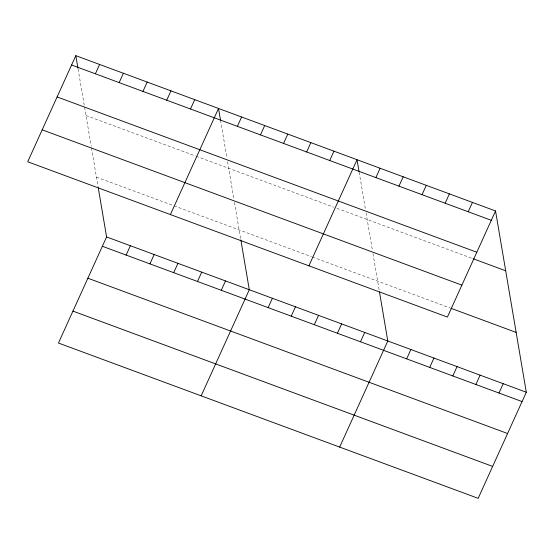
<?xml version="1.0" encoding="UTF-8"?>
<svg xmlns="http://www.w3.org/2000/svg" width="554" height="554" viewBox="0 0 554 554"><rect width="100%" height="100%" fill="white"/><g stroke="black" fill="none" stroke-linecap="round" stroke-linejoin="round"><path stroke-width="0.42" stroke-dasharray="2.77 2.08" d="M85.981 115.481L195.389 155.965M196.178 156.256L333.757 207.161M336.936 208.339L472.257 258.413M96.444 177.114L173.34 205.569M174.136 205.859L311.577 256.717M312.373 257.014L450.083 307.969M359.151 172.176L365.495 209.564M366.055 212.888L372.413 250.346M372.953 253.51L379.338 291.134M220.506 120.093L226.995 158.312M227.556 161.636L233.913 199.101M234.453 202.258L240.838 239.882M78.086 68.952L84.291 105.509M84.575 107.171L91.216 146.298M91.479 147.876L98.134 187.086"/><path stroke-width="0.83" d="M75.829 55.663L27.7 161.768L447.403 317.068L495.539 210.963L75.829 55.663L77.948 68.121M95.378 73.8L99.616 64.465M119.158 82.601L123.397 73.26M142.946 91.403L147.184 82.061M166.726 100.205L170.964 90.863M98.28 187.91L106.597 236.932L58.461 343.037L478.171 498.337L526.3 392.232L495.539 210.963M190.514 109.006L194.745 99.665M126.146 255.075L130.377 245.734M170.397 214.571L218.532 108.466L220.506 120.093M149.926 263.87L154.164 254.535M237.375 126.347L241.613 117.005M173.707 272.672L177.945 263.33M260.463 134.885L264.701 125.543M197.494 281.474L201.732 272.132M283.544 143.431L287.782 134.089M221.275 290.275L225.513 280.933M306.632 151.969L310.863 142.627M201.164 395.84L249.293 289.735L240.838 239.882M329.713 160.515L333.951 151.173M268.143 307.615L272.381 298.274M308.903 265.816L357.032 159.711L359.006 171.345M291.224 316.154L295.462 306.819M375.882 177.592L380.12 168.257M314.312 324.699L318.55 315.358M398.963 186.137L403.201 176.795M337.393 333.238L341.631 323.903M422.051 194.676L426.282 185.334M360.474 341.783L364.712 332.442M445.132 203.221L449.37 193.879M339.664 447.092L387.8 340.98L379.476 291.965M468.213 211.76L472.451 202.418M406.643 358.867L410.881 349.526M429.731 367.406L433.962 358.064M452.812 375.951L457.05 366.609M475.893 384.49L480.131 375.148M498.981 393.028L503.219 383.693M71.598 64.998L491.301 220.305M57.11 96.936L476.814 252.236M473.054 258.704L505.691 270.781M42.187 129.837L461.891 285.137M450.88 308.259L516.148 332.414M106.597 236.932L526.3 392.232M102.358 246.274L522.062 401.574M87.871 278.205L507.575 433.505M72.948 311.106L492.651 466.406"/></g></svg>
